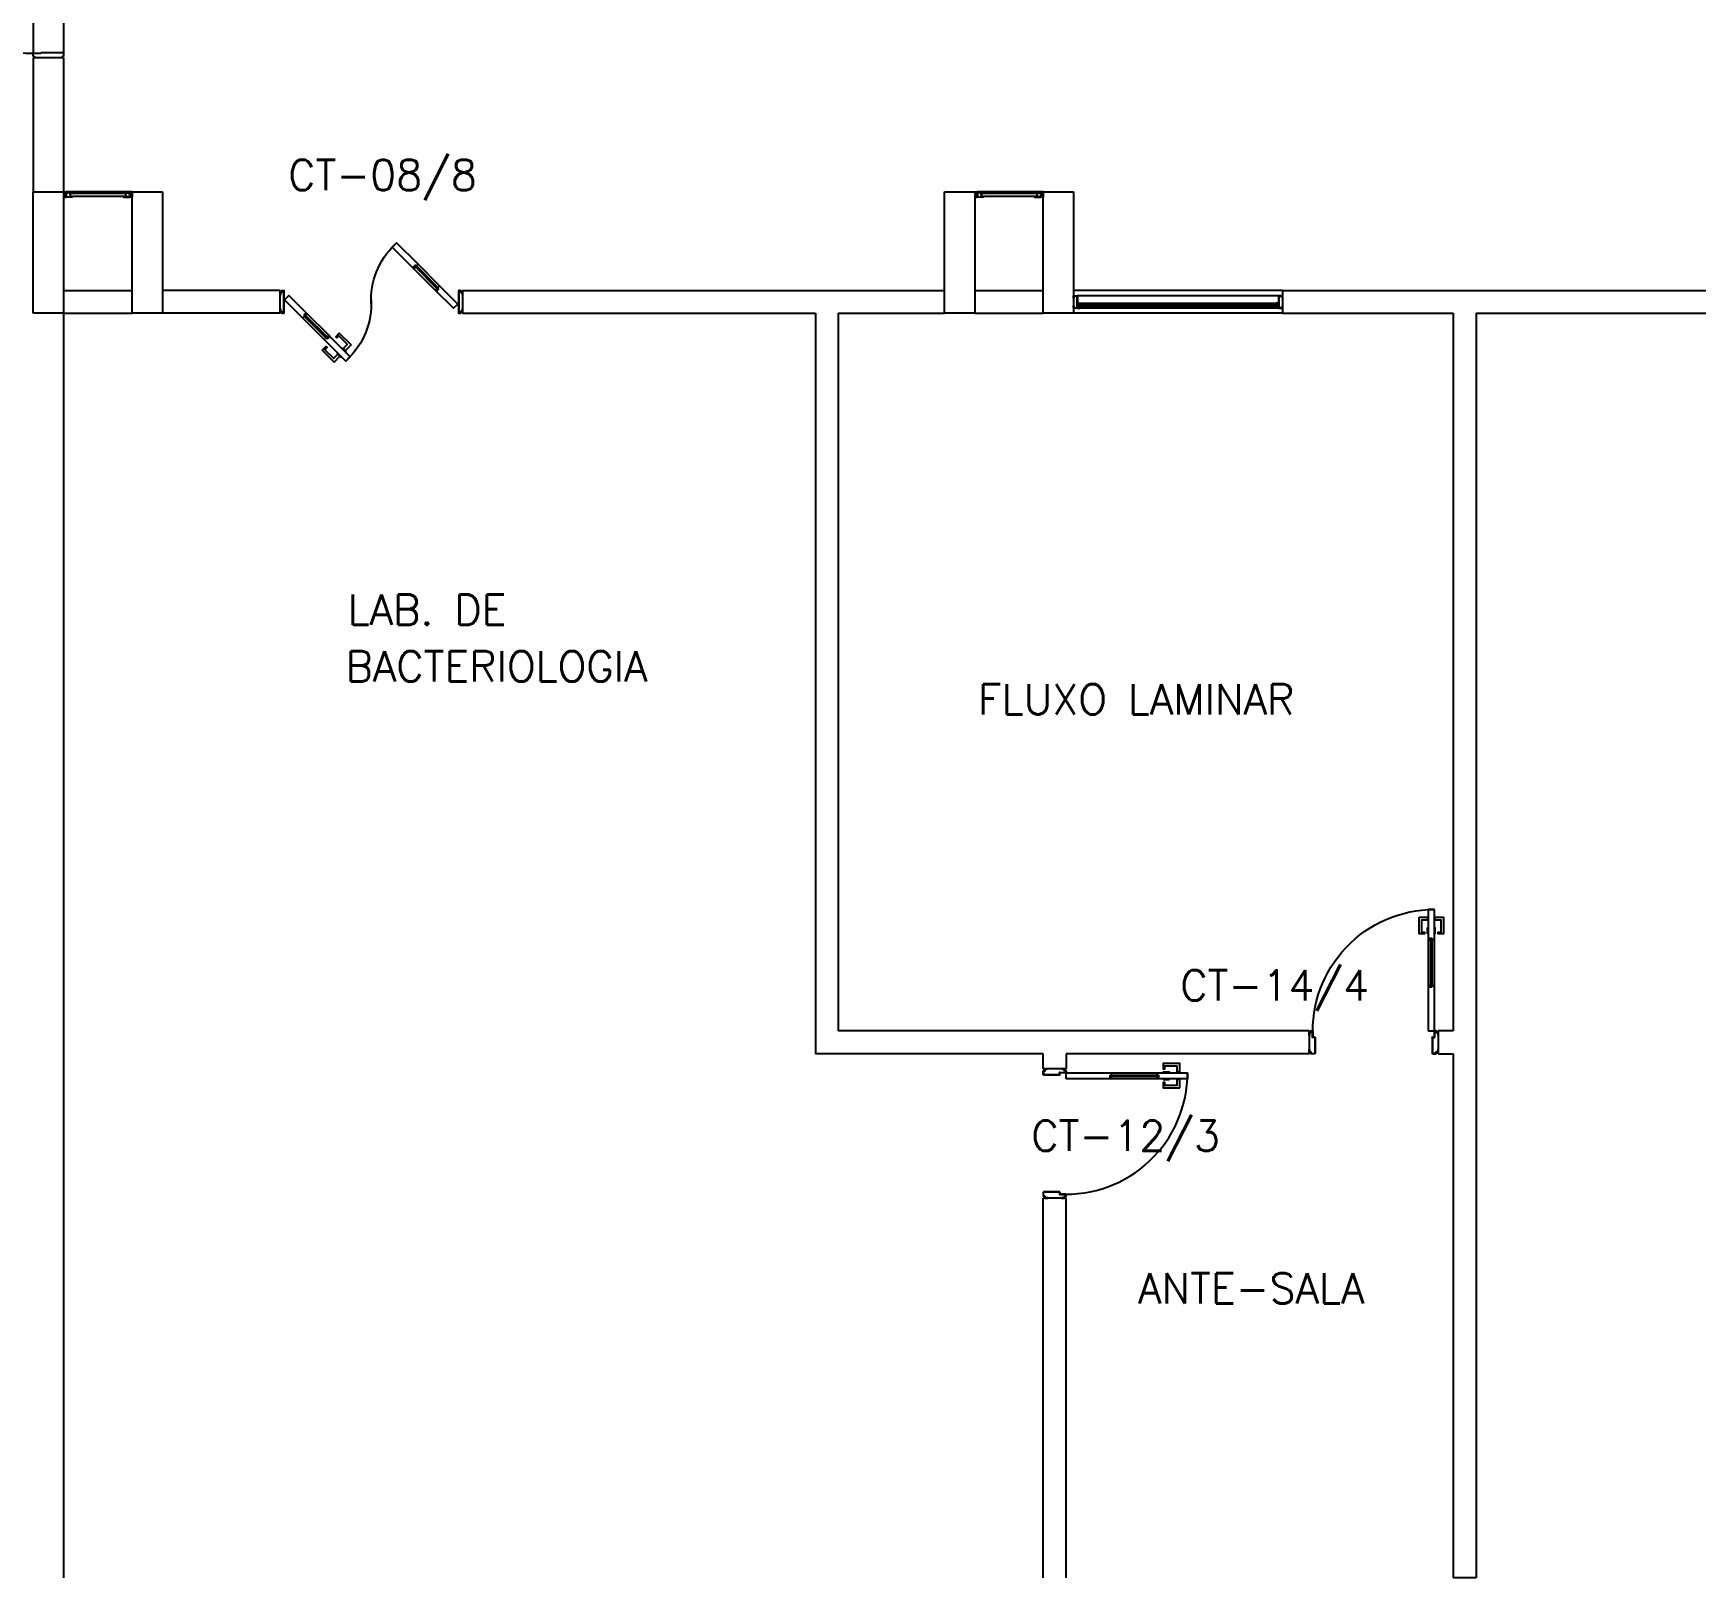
# Model space of a CAD drawing. Header units: millimetres. Extents: x 2686 to 2939, y 1294 to 1441.
# Drawn here: x 2748.27 to 2759.22, y 1332.52 to 1342.69 of the extents above; entities that cross this region are included whole.
import ezdxf

# ---------------------------------------------------------------- set-up
doc = ezdxf.new("R2010")
doc.units = ezdxf.units.MM
doc.linetypes.add('HIDDEN', pattern=[0.375, 0.25, -0.125])
for name, color, linetype in [('AR-ALV', 2, 'Continuous'), ('AR-ESQ', 1, 'Continuous'), ('AR-ESTC', 3, 'Continuous'), ('AR-PEITORIL', 1, 'Continuous'), ('AR-PF-maçaneta', 1, 'Continuous'), ('AR-PF-mov', 1, 'Continuous'), ('AR-PF-pm1', 2, 'Continuous'), ('AR-PF-soleira', 1, 'Continuous'), ('AR-PORTA', 1, 'Continuous'), ('AR-PROJ', 1, 'HIDDEN'), ('DT-ESQ-BAGUETE-C', 1, 'Continuous'), ('DT-ESQ-BAGUETE-V', 1, 'Continuous'), ('DT-ESQ-CHAPA DOBRADA-V', 1, 'Continuous'), ('DT-ESQ-MARCO-V', 1, 'Continuous'), ('DT-ESQ-PERFIL CADEIRA-C', 2, 'Continuous'), ('DT-ESQ-PERFIL CADEIRA-V', 2, 'Continuous'), ('DT-ESQ-PERFIL U-C', 2, 'Continuous'), ('DT-ESQ-VENEZIANA-C', 1, 'Continuous'), ('DT-ESQ-VENEZIANA-V', 1, 'Continuous'), ('DT-ESQ-VIDRO-C', 2, 'Continuous'), ('DT-TXTMOD', 1, 'Continuous'), ('ENDEREÇO', 2, 'Continuous'), ('maçaneta', 1, 'Continuous'), ('mov', 1, 'Continuous'), ('PM-PERFIL U-C', 2, 'Continuous'), ('PM-VIDRO', 2, 'Continuous'), ('pm1', 2, 'Continuous'), ('pm2', 2, 'Continuous'), ('TEXTO', 2, 'Continuous')]:
    doc.layers.add(name, color=color, linetype=linetype)
doc.styles.add('S10', font='simplex.shx', dxfattribs={"height": 0.1})
doc.styles.add('UNB-100', font='simplex.shx', dxfattribs={"height": 0.2})
doc.styles.add('UNB1-100', font='simplex.shx', dxfattribs={"height": 0.2})

# ---------------------------------------------------------------- blocks, each defined once
blk = doc.blocks.new('EF01-P')
at = {"layer": 'DT-ESQ-BAGUETE-C', "ltscale": 0.1}
for points in [[(0.002, 0.035), (0.015, 0.035), (0.015, 0.033), (0.002, 0.033), (0.002, 0.005), (0.015, 0.005), (0.015, 0.004), (0.002, 0.004, -0.414214), (0, 0.005), (0, 0.033, -0.414214)], [(0.448, 0.035), (0.435, 0.035), (0.435, 0.033), (0.448, 0.033), (0.448, 0.005), (0.435, 0.005), (0.435, 0.004), (0.448, 0.004, 0.414214), (0.45, 0.005), (0.45, 0.033, 0.414214)]]:
    blk.add_lwpolyline(points, format="xyb", close=True, dxfattribs=at)
at = {"layer": 'DT-ESQ-PERFIL CADEIRA-C', "ltscale": 0.1}
for points in [[(0.01, 0.002), (0.01, 0.003), (0.002, 0.003, 1), (0.002, 0), (0.015, 0, 0.414214), (0.016, 0.002), (0.016, 0.033), (0.043, 0.033)], [(0.043, 0.006), (0.018, 0.006), (0.018, 0.016), (0.016, 0.016), (0.016, 0.006, 0.414214), (0.018, 0.005), (0.043, 0.005), (0.056, 0.005, 1), (0.056, 0.008), (0.043, 0.008), (0.043, 0.02), (0.043, 0.032), (0.056, 0.032, 1), (0.056, 0.035), (0.043, 0.035), (0.016, 0.035, 0.414214), (0.015, 0.033), (0.015, 0.002), (0.002, 0.002)], [(0.041, 0.02), (0.041, 0.032, -0.414214), (0.043, 0.033), (0.056, 0.033)], [(0.041, 0.02), (0.041, 0.008, 0.414214), (0.043, 0.006), (0.056, 0.006)], [(0.407, 0.006), (0.432, 0.006), (0.432, 0.016), (0.433, 0.016), (0.433, 0.006, -0.414214), (0.432, 0.005), (0.407, 0.005), (0.394, 0.005, -1), (0.394, 0.008), (0.407, 0.008), (0.407, 0.02), (0.407, 0.032), (0.394, 0.032, -1), (0.394, 0.035), (0.407, 0.035), (0.433, 0.035, -0.414214), (0.435, 0.033), (0.435, 0.002), (0.448, 0.002)], [(0.408, 0.02), (0.408, 0.032, 0.414214), (0.407, 0.033), (0.394, 0.033)], [(0.408, 0.02), (0.408, 0.008, -0.414214), (0.407, 0.006), (0.394, 0.006)], [(0.44, 0.002), (0.44, 0.003), (0.448, 0.003, -1), (0.448, 0), (0.435, 0, -0.414214), (0.433, 0.002), (0.433, 0.033), (0.407, 0.033)]]:
    blk.add_lwpolyline(points, format="xyb", dxfattribs=at)
at = {"layer": 'DT-ESQ-PERFIL CADEIRA-V', "ltscale": 0.1}
blk.add_line((0.015, 0), (0.435, 0), dxfattribs=at)
at = {"layer": 'DT-ESQ-VENEZIANA-C', "ltscale": 0.1}
for p, q in [((0.043, 0.011), (0.407, 0.011)), ((0.043, 0.009), (0.407, 0.009))]:
    blk.add_line(p, q, dxfattribs=at)
at = {"layer": 'DT-ESQ-VENEZIANA-V', "ltscale": 0.1}
blk.add_line((0.043, 0.031), (0.407, 0.031), dxfattribs=at)
blk = doc.blocks.new('pcf-alv-01p-dir')
at = {"layer": 'AR-PF-maçaneta'}
blk.add_line((0.83, 0.342), (0.83, 0.957), dxfattribs=at)
for points in [[(0.83, 0.357), (0.87, 0.357), (0.87, 0.342), (0.81, 0.342), (0.81, 0.957), (0.87, 0.957), (0.87, 0.942), (0.83, 0.942)], [(0.87, 0.957), (0.855, 0.957), (0.855, 0.962), (0.865, 0.967), (0.88, 0.967), (0.88, 0.932), (0.865, 0.932), (0.855, 0.937), (0.855, 0.942), (0.87, 0.942)], [(0.87, 0.342), (0.855, 0.342), (0.855, 0.337), (0.865, 0.332), (0.88, 0.332), (0.88, 0.367), (0.865, 0.367), (0.855, 0.362), (0.855, 0.357), (0.87, 0.357)]]:
    blk.add_lwpolyline(points, dxfattribs=at)
at = {"layer": 'AR-PF-mov'}
blk.add_arc((0.93, 0.2), 0.9, 90, 180, dxfattribs=at)
at = {"layer": 'AR-PF-pm1'}
for p, q in [((0, 0.01), (0, 0.19)), ((0.01, 0.19), (0, 0.19)), ((0.01, 0.2), (0.03, 0.2)), ((0.01, 0.2), (0.01, 0.19)), ((0.03, 0.2), (0.03, 0.15)), ((0.03, 0.15), (0.035, 0.15)), ((0.035, 0.15), (0.035, 0)), ((0.93, 0.15), (0.925, 0.15)), ((0.925, 0.15), (0.925, 0)), ((0.95, 0.2), (0.93, 0.2)), ((0.93, 0.2), (0.93, 0.15)), ((0.95, 0.2), (0.95, 0.19)), ((0.95, 0.19), (0.96, 0.19)), ((0.96, 0.01), (0.96, 0.19)), ((0.01, 0.01), (0, 0.01)), ((0.01, 0), (0.01, 0.01)), ((0.035, 0), (0.01, 0)), ((0.925, 0), (0.95, 0)), ((0.95, 0), (0.95, 0.01)), ((0.95, 0.01), (0.96, 0.01))]:
    blk.add_line(p, q, dxfattribs=at)
blk.add_lwpolyline([(0.88, 1.1), (0.88, 0.2), (0.93, 0.2), (0.93, 1.1)], close=True, dxfattribs=at)
at = {"layer": 'AR-PF-soleira'}
for p, q in [((0.88, 0.2), (0.03, 0.2)), ((0.925, 0), (0.035, 0))]:
    blk.add_line(p, q, dxfattribs=at)
blk = doc.blocks.new('EF06A-P')
at = {"layer": 'DT-ESQ-BAGUETE-C', "ltscale": 0.1}
for points in [[(0.039, -0.05), (0.0255, -0.05), (0.0255, -0.0485), (0.039, -0.0485), (0.039, -0.0365), (0.0255, -0.0365), (0.0255, -0.035), (0.039, -0.035, -0.4142136), (0.0405, -0.0365), (0.0405, -0.0485, -0.4142136)], [(1.336, -0.05), (1.3495, -0.05), (1.3495, -0.0485), (1.336, -0.0485), (1.336, -0.0365), (1.3495, -0.0365), (1.3495, -0.035), (1.336, -0.035, 0.4142136), (1.3345, -0.0365), (1.3345, -0.0485, 0.4142136)]]:
    blk.add_lwpolyline(points, format="xyb", close=True, dxfattribs=at)
at = {"layer": 'DT-ESQ-BAGUETE-V', "ltscale": 0.1}
blk.add_line((1.336, -0.05), (0.039, -0.05), dxfattribs=at)
at = {"layer": 'DT-ESQ-CHAPA DOBRADA-V', "ltscale": 0.1}
blk.add_line((1.335, -0.067), (0.04, -0.067), dxfattribs=at)
at = {"layer": 'DT-ESQ-MARCO-V', "ltscale": 0.1}
for p, q in [((0.0235, -0.035), (1.3515, -0.035)), ((0.0235, -0.115), (1.3515, -0.115))]:
    blk.add_line(p, q, dxfattribs=at)
at = {"layer": 'DT-ESQ-PERFIL U-C', "ltscale": 0.1}
for points in [[(0.025, -0.0655), (0.025, -0.0655, 0.4142136), (0.0235, -0.067), (0.0235, -0.1135), (0.0015, -0.1135), (0.0015, -0.1), (0, -0.1), (0, -0.1135, 0.4142136), (0.0015, -0.115), (0.0235, -0.115, 0.4142136), (0.025, -0.1135), (0.025, -0.067), (0.04, -0.067, 1), (0.04, -0.064), (0.025, -0.064), (0.025, -0.0365, 0.4142136), (0.0235, -0.035), (0.0015, -0.035, 0.4142136), (0, -0.0365), (0, -0.05), (0.0015, -0.05), (0.0015, -0.0365), (0.0235, -0.0365), (0.0235, -0.064, 0.4142136), (0.025, -0.0655), (0.04, -0.0655)], [(1.35, -0.0655), (1.35, -0.0655, -0.4142136), (1.3515, -0.067), (1.3515, -0.1135), (1.3735, -0.1135), (1.3735, -0.1), (1.375, -0.1), (1.375, -0.1135, -0.4142136), (1.3735, -0.115), (1.3515, -0.115, -0.4142136), (1.35, -0.1135), (1.35, -0.067), (1.335, -0.067, -1), (1.335, -0.064), (1.35, -0.064), (1.35, -0.0365, -0.4142136), (1.3515, -0.035), (1.3735, -0.035, -0.4142136), (1.375, -0.0365), (1.375, -0.05), (1.3735, -0.05), (1.3735, -0.0365), (1.3515, -0.0365), (1.3515, -0.064, -0.4142136), (1.35, -0.0655), (1.335, -0.0655)]]:
    blk.add_lwpolyline(points, format="xyb", dxfattribs=at)
at = {"layer": 'DT-ESQ-VIDRO-C', "ltscale": 0.1}
blk.add_lwpolyline([(0.027, -0.062), (0.027, -0.052), (1.348, -0.052), (1.348, -0.062)], close=True, dxfattribs=at)
at = {"layer": 'DT-TXTMOD', "ltscale": 0.1, "style": 'S10', "flags": 3}
blk.add_attdef('EF06A', (0.05, 0), '', height=0.1, dxfattribs=at)
blk = doc.blocks.new('PM7B')
at = {"layer": 'maçaneta'}
for points in [[(0.732, -0.208), (0.771, -0.247), (0.785, -0.233), (0.758, -0.206, -0.414214), (0.758, -0.204), (0.813, -0.148), (0.827, -0.162), (0.834, -0.155), (0.81, -0.13)], [(0.806, -0.282), (0.845, -0.321), (0.923, -0.243), (0.898, -0.219), (0.891, -0.226), (0.905, -0.24), (0.849, -0.295, -0.414214), (0.847, -0.295), (0.82, -0.268)], [(0.845, -0.321), (0.806, -0.282), (0.82, -0.268), (0.847, -0.295, 0.414214), (0.849, -0.295), (0.905, -0.24), (0.891, -0.226), (0.898, -0.219), (0.923, -0.243)]]:
    blk.add_lwpolyline(points, format="xyb", close=True, dxfattribs=at)
for points in [[(0.792, -0.226), (0.764, -0.254), (0.767, -0.258), (0.795, -0.229)], [(0.792, -0.226), (0.764, -0.254), (0.767, -0.258), (0.795, -0.229)], [(0.827, -0.261), (0.799, -0.289), (0.795, -0.286), (0.824, -0.258)], [(0.827, -0.261), (0.799, -0.289), (0.795, -0.286), (0.824, -0.258)]]:
    blk.add_lwpolyline(points, close=True, dxfattribs=at)
at = {"layer": 'mov'}
for centre, start, end in [((0.099, 0.089), 356.8029, 46.3992), ((1.101, 0.061), 176.8029, 226.3992)]:
    blk.add_arc(centre, 0.501, start, end, dxfattribs=at)
at = {"layer": 'PM-PERFIL U-C'}
for p, q in [((0, 0.12), (0, 0.139)), ((0.002, 0.12), (0, 0.12)), ((0.001, 0.14), (0.01, 0.14)), ((0.01, 0.138), (0.002, 0.138)), ((0.002, 0.138), (0.002, 0.12)), ((0.01, 0.14), (0.01, 0.149)), ((0.012, 0.15), (0.023, 0.15)), ((0.023, 0.148), (0.012, 0.148)), ((0.012, 0.148), (0.012, 0.14)), ((0.023, 0.148), (0.023, 0.002)), ((0.025, 0.149), (0.025, 0.001)), ((1.175, 0.149), (1.175, 0.001)), ((1.188, 0.15), (1.176, 0.15)), ((1.177, 0.148), (1.188, 0.148)), ((1.177, 0.148), (1.177, 0.002)), ((1.188, 0.148), (1.188, 0.14)), ((1.189, 0.138), (1.198, 0.138)), ((1.19, 0.14), (1.19, 0.149)), ((1.198, 0.14), (1.19, 0.14)), ((1.198, 0.138), (1.198, 0.12)), ((1.198, 0.12), (1.2, 0.12)), ((1.2, 0.12), (1.2, 0.139)), ((0, 0.012), (0, 0.03)), ((0, 0.03), (0.002, 0.03)), ((0.01, 0.01), (0.001, 0.01)), ((0.002, 0.03), (0.002, 0.012)), ((0.002, 0.012), (0.01, 0.012)), ((0.01, 0.001), (0.01, 0.01)), ((0.012, 0.01), (0.012, 0.002)), ((0.012, 0.002), (0.023, 0.002)), ((0.023, 0), (0.012, 0)), ((1.188, 0.002), (1.177, 0.002)), ((1.176, 0), (1.188, 0)), ((1.188, 0.01), (1.188, 0.002)), ((1.198, 0.012), (1.189, 0.012)), ((1.19, 0.01), (1.198, 0.01)), ((1.19, 0.001), (1.19, 0.01)), ((1.198, 0.03), (1.198, 0.012)), ((1.2, 0.03), (1.198, 0.03)), ((1.2, 0.012), (1.2, 0.03))]:
    blk.add_line(p, q, dxfattribs=at)
for centre, start, end in [((0.001, 0.139), 90, 180), ((0.012, 0.149), 90, 180), ((0.01, 0.14), 270, 0), ((0.023, 0.149), 0, 90), ((1.176, 0.149), 90, 180), ((1.188, 0.149), 0, 90), ((1.189, 0.14), 180, 270), ((1.198, 0.139), 0, 90), ((0.001, 0.012), 180, 270), ((0.01, 0.01), 0, 90), ((0.012, 0.001), 180, 270), ((0.023, 0.001), 269.9386, 0), ((1.176, 0.001), 180, 270.0614), ((1.189, 0.01), 90, 180), ((1.188, 0.001), 270, 0), ((1.198, 0.012), 270, 0)]:
    blk.add_arc(centre, 0.0015, start, end, dxfattribs=at)
at = {"layer": 'PM-VIDRO'}
for p, q in [((0.161, 0.171), (0.302, 0.312)), ((0.309, 0.305), (0.168, 0.164)), ((0.891, -0.155), (1.032, -0.014)), ((1.039, -0.021), (0.898, -0.162))]:
    blk.add_line(p, q, dxfattribs=at)
at = {"layer": 'pm1'}
for p, q in [((0.302, 0.312), (0.291, 0.323)), ((0.302, 0.312), (0.309, 0.319)), ((0.327, 0.302), (0.309, 0.319)), ((0.316, 0.312), (0.309, 0.305)), ((0.32, 0.294), (0.309, 0.305)), ((0.327, 0.302), (0.32, 0.294)), ((0.03, 0.061), (0.15, 0.181)), ((0.178, 0.153), (0.058, 0.033)), ((0.15, 0.181), (0.161, 0.171)), ((0.154, 0.164), (0.161, 0.171)), ((0.171, 0.146), (0.154, 0.164)), ((0.168, 0.164), (0.161, 0.157)), ((0.168, 0.164), (0.178, 0.153)), ((0.178, 0.153), (0.171, 0.146)), ((0.058, 0.033), (0.03, 0.061)), ((1.022, -0.003), (1.029, 0.004)), ((1.029, 0.004), (1.046, -0.014)), ((1.032, -0.014), (1.039, -0.007)), ((1.046, -0.014), (1.039, -0.021)), ((0.873, -0.152), (0.88, -0.144)), ((0.873, -0.152), (0.891, -0.169)), ((0.88, -0.144), (0.891, -0.155)), ((0.884, -0.162), (0.891, -0.155)), ((0.898, -0.162), (0.891, -0.169)), ((0.898, -0.162), (0.909, -0.173))]:
    blk.add_line(p, q, dxfattribs=at)
for points in [[(0.291, 0.323), (0.433, 0.464), (0.461, 0.436), (0.32, 0.294)], [(1.032, -0.014), (1.022, -0.003), (1.142, 0.117), (1.17, 0.089), (1.05, -0.031), (1.039, -0.021)], [(0.909, -0.173), (0.767, -0.314), (0.739, -0.286), (0.873, -0.152)]]:
    blk.add_lwpolyline(points, dxfattribs=at)
at = {"layer": 'pm2', "color": 1}
for p, q in [((0.15, 0.181), (0.291, 0.323)), ((0.32, 0.294), (0.178, 0.153)), ((0.88, -0.144), (1.022, -0.003)), ((1.05, -0.031), (0.909, -0.173))]:
    blk.add_line(p, q, dxfattribs=at)
blk = doc.blocks.new('PM3V')
at = {"layer": 'maçaneta'}
for points in [[(0.02, 0.9), (-0.035, 0.9), (-0.035, 0.79), (0, 0.79), (0, 0.8), (-0.02, 0.8), (-0.02, 0.879, -0.414214), (-0.018, 0.88), (0.02, 0.88)], [(0.125, 0.9), (0.07, 0.9), (0.07, 0.88), (0.109, 0.88, -0.414214), (0.11, 0.879), (0.11, 0.8), (0.09, 0.8), (0.09, 0.79), (0.125, 0.79)]]:
    blk.add_lwpolyline(points, format="xyb", close=True, dxfattribs=at)
for points in [[(0.02, 0.79), (0.02, 0.83), (0.025, 0.83), (0.025, 0.79)], [(0.07, 0.79), (0.07, 0.83), (0.065, 0.83), (0.065, 0.79)]]:
    blk.add_lwpolyline(points, close=True, dxfattribs=at)
at = {"layer": 'mov'}
blk.add_arc((0.025, 0.15), 0.8, 356.8472, 90, dxfattribs=at)
at = {"layer": 'PM-PERFIL U-C'}
for p, q in [((0, 0.12), (0, 0.139)), ((0.002, 0.12), (0, 0.12)), ((0.002, 0.14), (0.01, 0.14)), ((0.002, 0.138), (0.002, 0.12)), ((0.011, 0.138), (0.002, 0.138)), ((0.01, 0.14), (0.01, 0.149)), ((0.012, 0.15), (0.024, 0.15)), ((0.012, 0.148), (0.012, 0.14)), ((0.023, 0.148), (0.012, 0.148)), ((0.023, 0.109), (0.023, 0.148)), ((0.025, 0.149), (0.025, 0.109)), ((0.825, 0.149), (0.825, 0.109)), ((0.839, 0.15), (0.827, 0.15)), ((0.827, 0.148), (0.838, 0.148)), ((0.827, 0.109), (0.827, 0.148)), ((0.838, 0.148), (0.838, 0.14)), ((0.84, 0.14), (0.84, 0.149)), ((0.849, 0.14), (0.84, 0.14)), ((0.84, 0.138), (0.848, 0.138)), ((0.848, 0.138), (0.848, 0.12)), ((0.848, 0.12), (0.85, 0.12)), ((0.85, 0.12), (0.85, 0.139)), ((0, 0.03), (0.002, 0.03)), ((0, 0.012), (0, 0.03)), ((0.002, 0.03), (0.002, 0.012)), ((0.002, 0.012), (0.011, 0.012)), ((0.01, 0.01), (0.002, 0.01)), ((0.01, 0.002), (0.01, 0.01)), ((0.012, 0.011), (0.012, 0.002)), ((0.012, 0.002), (0.038, 0.002)), ((0.038, 0), (0.012, 0)), ((0.038, 0.109), (0.025, 0.109)), ((0.038, 0.107), (0.025, 0.107)), ((0.038, 0.107), (0.038, 0.002)), ((0.04, 0.108), (0.04, 0.002)), ((0.81, 0.108), (0.81, 0.002)), ((0.812, 0.109), (0.825, 0.109)), ((0.812, 0.107), (0.826, 0.107)), ((0.812, 0.107), (0.812, 0.002)), ((0.838, 0.002), (0.812, 0.002)), ((0.812, 0), (0.839, 0)), ((0.838, 0.011), (0.838, 0.002)), ((0.848, 0.012), (0.84, 0.012)), ((0.84, 0.002), (0.84, 0.01)), ((0.84, 0.01), (0.849, 0.01)), ((0.85, 0.03), (0.848, 0.03)), ((0.848, 0.03), (0.848, 0.012)), ((0.85, 0.012), (0.85, 0.03))]:
    blk.add_line(p, q, dxfattribs=at)
for centre, start, end in [((0.002, 0.139), 90, 180), ((0.012, 0.149), 90, 180), ((0.011, 0.14), 270, 0), ((0.024, 0.149), 360, 90), ((0.827, 0.149), 90, 180), ((0.84, 0.14), 180, 270), ((0.839, 0.149), 0, 90), ((0.849, 0.139), 0, 90), ((0.002, 0.012), 180, 270), ((0.012, 0.002), 180, 270), ((0.011, 0.011), 0, 90), ((0.025, 0.109), 180, 270), ((0.038, 0.002), 269.9386, 0), ((0.038, 0.108), 0, 90), ((0.812, 0.108), 90, 180), ((0.812, 0.002), 180, 270.0614), ((0.826, 0.109), 270, 0), ((0.84, 0.011), 90, 180), ((0.839, 0.002), 270, 0), ((0.849, 0.012), 270, 0)]:
    blk.add_arc(centre, 0.0015, start, end, dxfattribs=at)
at = {"layer": 'PM-VIDRO', "color": 1}
for p, q in [((0.04, 0.45), (0.04, 0.75)), ((0.05, 0.75), (0.05, 0.45))]:
    blk.add_line(p, q, dxfattribs=at)
at = {"layer": 'pm1'}
for p, q in [((0.025, 0.95), (0.065, 0.95)), ((0.025, 0.75), (0.025, 0.95)), ((0.065, 0.95), (0.065, 0.76)), ((0.04, 0.75), (0.025, 0.75)), ((0.065, 0.76), (0.04, 0.76)), ((0.04, 0.75), (0.04, 0.76)), ((0.05, 0.76), (0.05, 0.75)), ((0.065, 0.75), (0.05, 0.75)), ((0.065, 0.76), (0.065, 0.75)), ((0.025, 0.15), (0.025, 0.45)), ((0.04, 0.45), (0.025, 0.45)), ((0.04, 0.44), (0.04, 0.45)), ((0.065, 0.44), (0.04, 0.44)), ((0.065, 0.45), (0.05, 0.45)), ((0.05, 0.45), (0.05, 0.44)), ((0.065, 0.45), (0.065, 0.44)), ((0.065, 0.44), (0.065, 0.15)), ((0.065, 0.15), (0.025, 0.15))]:
    blk.add_line(p, q, dxfattribs=at)
at = {"layer": 'pm2'}
for p, q in [((0.025, 0.45), (0.025, 0.75)), ((0.065, 0.75), (0.065, 0.45)), ((0.025, 0.15), (0.025, 0.109)), ((0.025, 0.109), (0.035, 0.109)), ((0.825, 0.109), (0.815, 0.109)), ((0.815, 0), (0.84, 0)), ((0.84, 0.01), (0.85, 0.01)), ((0.84, 0), (0.84, 0.01))]:
    blk.add_line(p, q, dxfattribs=at)

msp = doc.modelspace()

# ---------------------------------------------------------------- linework, layer by layer
at = {"layer": 'AR-ALV'}
for p, q in [((2748.271, 1342.532), (2748.271, 1341.65)), ((2748.471, 1342.532), (2748.271, 1342.532)), ((2748.471, 1342.532), (2748.471, 1341.65)), ((2748.471, 1341), (2748.921, 1341)), ((2749.896, 1341), (2749.121, 1341)), ((2749.896, 1340.85), (2749.896, 1341)), ((2751.096, 1341), (2751.096, 1340.85)), ((2751.096, 1341), (2754.271, 1341)), ((2754.471, 1341), (2754.921, 1341)), ((2756.496, 1341), (2760.271, 1341)), ((2756.496, 1341), (2756.496, 1340.85)), ((2748.471, 1340.85), (2748.471, 1332.525)), ((2748.471, 1340.85), (2748.921, 1340.85)), ((2749.896, 1340.85), (2749.121, 1340.85)), ((2751.096, 1340.85), (2753.421, 1340.85)), ((2753.421, 1340.85), (2753.421, 1335.975)), ((2753.571, 1340.85), (2753.571, 1336.125)), ((2753.571, 1340.85), (2754.271, 1340.85)), ((2754.471, 1340.85), (2754.921, 1340.85)), ((2756.496, 1340.85), (2757.621, 1340.85)), ((2757.621, 1340.85), (2757.621, 1336.125)), ((2757.771, 1340.85), (2757.771, 1332.525)), ((2757.771, 1340.85), (2760.265, 1340.85)), ((2756.671, 1336.125), (2753.571, 1336.125)), ((2756.671, 1336.125), (2756.671, 1335.975)), ((2757.621, 1336.125), (2757.521, 1336.125)), ((2757.521, 1336.125), (2757.521, 1335.975)), ((2754.921, 1335.975), (2753.421, 1335.975)), ((2754.921, 1335.875), (2754.921, 1335.975)), ((2756.671, 1335.975), (2755.071, 1335.975)), ((2755.071, 1335.975), (2755.071, 1335.875)), ((2757.521, 1335.975), (2757.621, 1335.975)), ((2757.621, 1335.975), (2757.621, 1332.525)), ((2755.071, 1335.875), (2754.921, 1335.875)), ((2755.071, 1335.025), (2754.921, 1335.025)), ((2754.921, 1332.525), (2754.921, 1335.025)), ((2755.071, 1332.525), (2755.071, 1335.025)), ((2757.771, 1332.525), (2757.621, 1332.525))]:
    msp.add_line(p, q, dxfattribs=at)
at = {"layer": 'AR-ESTC'}
for p, q in [((2748.271, 1340.85), (2748.271, 1341.65)), ((2748.271, 1341.65), (2748.471, 1341.65)), ((2748.471, 1341.65), (2748.471, 1340.85)), ((2748.921, 1340.85), (2748.921, 1341.65)), ((2748.921, 1341.65), (2749.121, 1341.65)), ((2749.121, 1341.65), (2749.121, 1340.85)), ((2754.271, 1340.85), (2754.271, 1341.65)), ((2754.271, 1341.65), (2754.471, 1341.65)), ((2754.471, 1341.65), (2754.471, 1340.85)), ((2754.921, 1340.85), (2754.921, 1341.65)), ((2754.921, 1341.65), (2755.121, 1341.65)), ((2755.121, 1341.65), (2755.121, 1340.85)), ((2748.471, 1340.85), (2748.271, 1340.85)), ((2749.121, 1340.85), (2748.921, 1340.85)), ((2754.471, 1340.85), (2754.271, 1340.85)), ((2755.121, 1340.85), (2754.921, 1340.85))]:
    msp.add_line(p, q, dxfattribs=at)
at = {"layer": 'AR-PEITORIL'}
for p, q in [((2756.496, 1341), (2755.121, 1341)), ((2756.496, 1340.85), (2755.121, 1340.85))]:
    msp.add_line(p, q, dxfattribs=at)
at = {"layer": 'AR-PROJ', "ltscale": 3}
msp.add_line((2749.121, 1341.65), (2749.121, 1341), dxfattribs=at)

# ---------------------------------------------------------------- block references
at = {"layer": 'AR-ESQ', "rotation": 180}
for name, p in [('EF01-P', (2748.921, 1341.65)), ('EF01-P', (2754.921, 1341.65)), ('EF06A-P', (2756.496, 1340.85))]:
    msp.add_blockref(name, p, dxfattribs=at)
at = {"layer": 'AR-PORTA'}
for name, p, rotation in [('pcf-alv-01p-dir', (2748.471, 1342.532), 90), ('PM3V', (2754.921, 1335.875), 270)]:
    msp.add_blockref(name, p, dxfattribs=dict(at, rotation=rotation))
at = {"layer": 'AR-PORTA', "xscale": -1}
for name, p in [('PM7B', (2751.096, 1340.85)), ('PM3V', (2757.521, 1335.975))]:
    msp.add_blockref(name, p, dxfattribs=at)

# ---------------------------------------------------------------- texts
at = {"layer": 'ENDEREÇO', "style": 'UNB1-100'}
for s, p in [('CT-08/8', (2749.949, 1341.661)), ('CT-14/4', (2755.823, 1336.325)), ('CT-12/3', (2754.842, 1335.335))]:
    msp.add_text(s, height=0.2, dxfattribs=at).set_placement(p)
at = {"layer": 'TEXTO', "style": 'UNB-100'}
for s, p in [('LAB. DE', (2750.34, 1338.798)), ('BACTERIOLOGIA', (2750.327, 1338.426)), ('FLUXO LAMINAR', (2754.492, 1338.209)), ('ANTE-SALA', (2755.545, 1334.331))]:
    msp.add_text(s, height=0.2, dxfattribs=at).set_placement(p)

doc.saveas('drawing.dxf')
